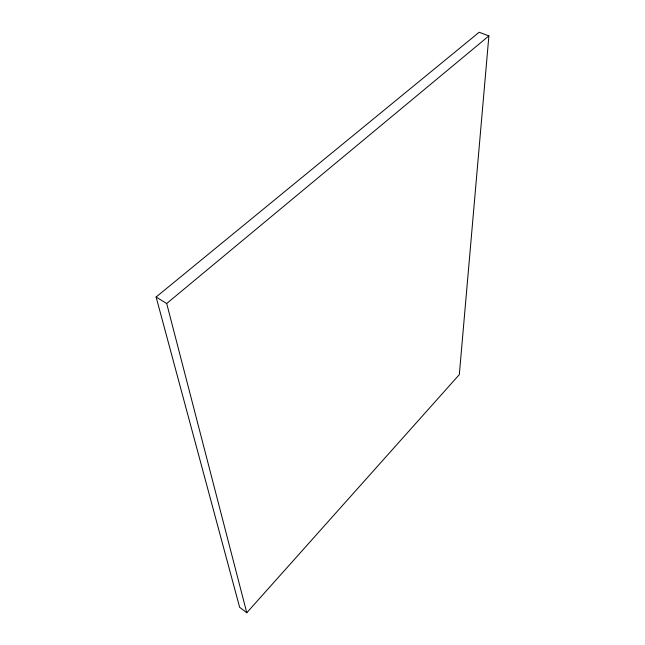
<?xml version="1.0" encoding="UTF-8"?>
<svg xmlns="http://www.w3.org/2000/svg" width="645" height="645" viewBox="0 0 645 645"><rect width="100%" height="100%" fill="white"/><g stroke="black" fill="none" stroke-linecap="round" stroke-linejoin="round"><path stroke-width="0.97" d="M488.886 35.91L459.321 374.624L246.785 612.75L239.642 607.292L156.114 297.014L479.171 32.25L488.886 35.91L166.7 303.505L246.785 612.75M156.114 297.014L166.7 303.505"/></g></svg>
